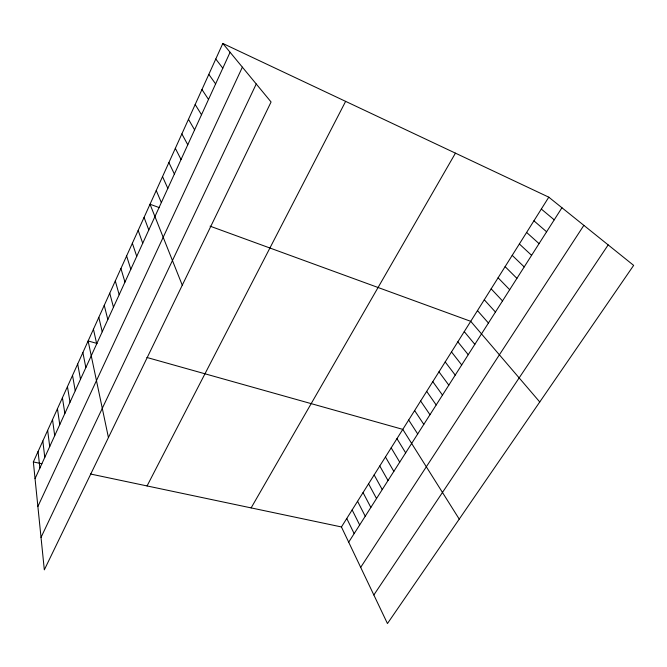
<?xml version="1.0" encoding="UTF-8"?>
<svg xmlns="http://www.w3.org/2000/svg" width="667" height="667" viewBox="0 0 667 667"><rect width="100%" height="100%" fill="white"/><g stroke="black" fill="none" stroke-linecap="round" stroke-linejoin="round"><path stroke-width="1" d="M222.82 43.455L271.077 101.976L44.322 569.835L33.35 461.948L222.82 43.455L548.791 197.174L633.65 265.383L387.452 623.545L341.437 526.955L90.437 473.995M35.051 478.639L230.09 52.268M37.877 506.486L242.371 67.167M41.029 537.402L256.245 83.992M147.065 485.943L345.631 101.367M251.125 507.904L455.444 153.152M341.437 526.955L548.791 197.174M348.691 542.188L561.939 207.745M360.689 567.367L583.858 225.363M373.845 594.972L608.171 244.906M33.35 461.948L41.913 463.757M96.957 343.438L88.127 340.954L108.429 437.56M146.89 357.47L402.793 429.373L459.238 519.118M159.455 207.679L150.025 204.235L182.274 285.201M210.072 226.163L470.727 321.327L539.761 401.976M541.321 209.054L554.227 219.835M533.925 220.819L546.606 231.791M526.605 232.45L539.061 243.622M519.368 243.964L531.599 255.328M512.206 255.361L524.212 266.908M505.111 266.633L516.908 278.364M498.099 277.797L509.68 289.711M491.154 288.844L502.518 300.934M484.275 299.783L495.439 312.031M477.464 310.605L488.436 323.028M464.257 331.624L474.829 344.355M457.837 341.821L468.234 354.702M451.492 351.926L461.697 364.949M215.775 59.013L222.803 68.201M445.197 361.931L455.228 375.104M438.969 371.836L448.824 385.151M432.8 381.657L442.479 395.097M208.821 74.379L215.616 83.917M426.68 391.379L436.193 404.961M420.627 401.009L429.973 414.716M201.951 89.545L208.513 99.433M414.624 410.555L423.803 424.387M408.679 420.01L417.7 433.967M195.173 104.519L201.509 114.741M396.957 438.653L405.661 452.851M391.179 447.849L399.725 462.156M385.451 456.962L393.838 471.386M188.478 119.31L194.597 129.857M379.773 465.983L388.011 480.523M374.145 474.929L382.241 489.578M181.866 133.909L187.777 144.772M368.576 483.8L376.522 498.541M363.048 492.588L370.852 507.437M357.57 501.292L365.241 516.241M175.338 148.324L181.04 159.496M352.143 509.922L359.671 524.971M346.765 518.476L354.16 533.617M168.893 162.565L174.387 174.037M162.531 176.622L167.826 188.386M156.236 190.512L161.339 202.56M144.072 217.392L148.799 229.982M138.177 230.398L142.73 243.238M132.358 243.255L136.735 256.336M126.613 255.961L130.815 269.285M120.919 268.526L124.962 282.074M115.299 280.94L119.176 294.722M109.747 293.213L113.465 307.22M104.252 305.353L107.812 319.568M98.816 317.35L102.226 331.782M93.438 329.223L96.707 343.855M82.875 352.56L85.851 367.584M77.68 364.04L80.515 379.256M72.536 375.396L75.238 390.787M67.45 386.627L70.018 402.201M62.423 397.732L64.857 413.482M57.445 408.721L59.747 424.637M52.526 419.593L54.702 435.676M47.657 430.357L49.708 446.59M42.838 440.995L44.772 457.387M38.069 451.526L39.878 468.067"/></g></svg>
